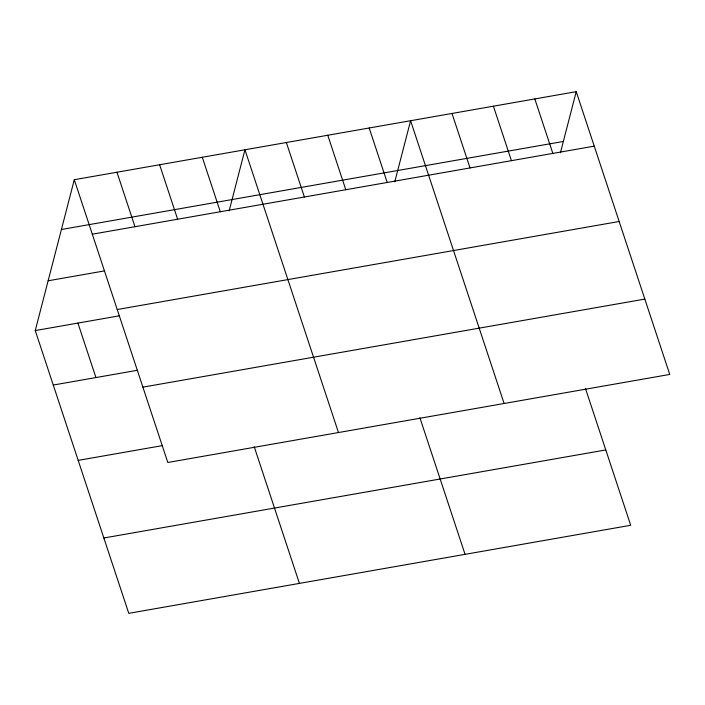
<?xml version="1.0" encoding="UTF-8"?>
<svg xmlns="http://www.w3.org/2000/svg" width="705" height="705" viewBox="0 0 705 705"><rect width="100%" height="100%" fill="white"/><g stroke="black" fill="none" stroke-linecap="round" stroke-linejoin="round"><path stroke-width="1.06" d="M585.529 388.675L630.702 525.287L128.768 613.332L35.25 330.566L74.298 179.713L576.232 91.668L669.75 374.434L167.808 462.48L74.298 179.713M229.151 210.848L244.952 149.777L338.47 432.544M394.791 181.793L410.592 120.722L504.11 403.489M560.431 152.738L576.232 91.668M61.414 229.495L563.348 141.449M92.311 234.192L594.253 146.147M48.134 280.784L104.666 270.87M117.224 309.53L619.166 221.485M35.25 330.566L119.515 315.787M53.263 385.045L137.528 370.266M142.895 387.142L644.837 299.096M78.184 460.383L162.441 445.604M103.847 537.994L605.789 449.949M534.822 98.938L552.843 153.408M493.412 106.199L511.433 160.678M452.002 113.461L470.024 167.94M369.182 127.993L387.204 182.472M327.772 135.254L345.794 189.733M419.889 417.73L465.062 554.341M286.362 142.516L304.384 196.995M202.291 157.268L220.304 211.738M254.241 446.785L299.422 583.396M159.621 164.75L177.642 219.229M116.959 172.231L134.981 226.71M77.911 323.084L95.933 377.563"/></g></svg>
